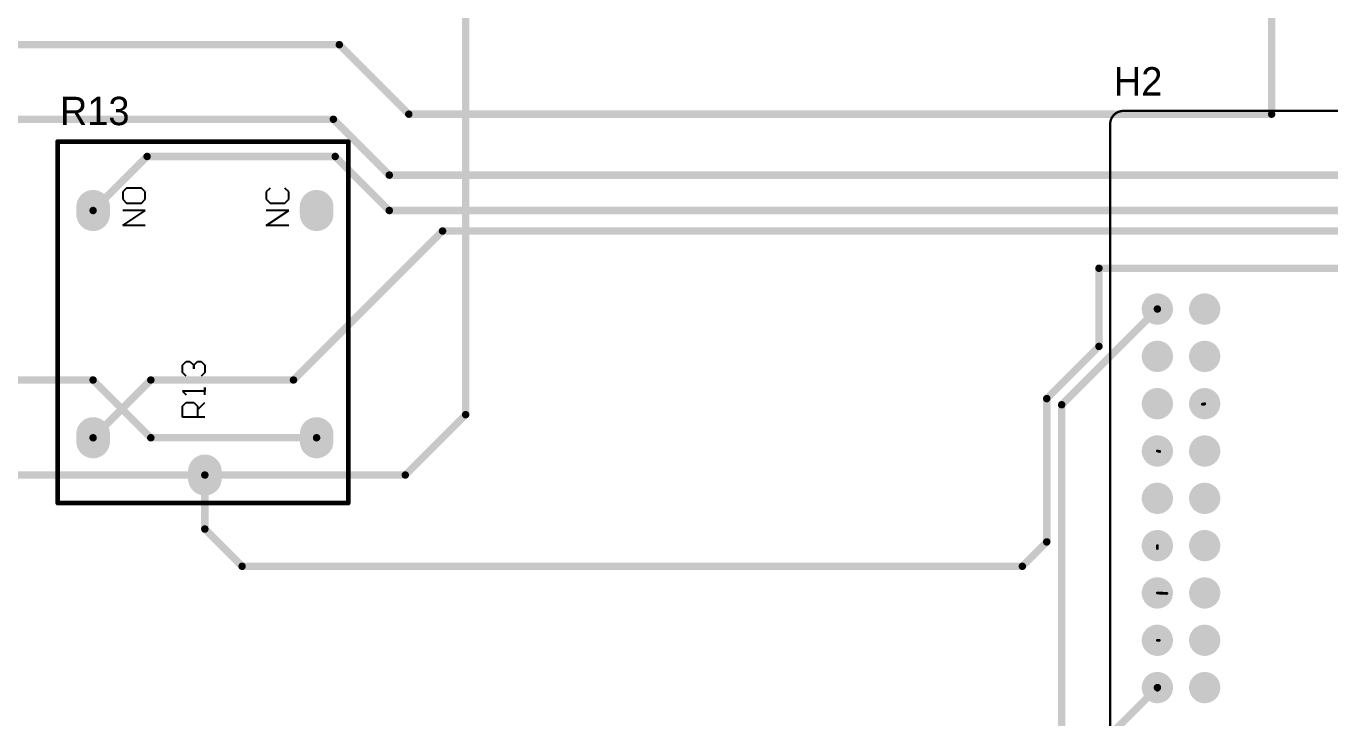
# Model space of a CAD drawing. Header units: millimetres. Extents: x 1.1 to 12.7, y 1.1 to 8.9.
# Drawn here: x 7.394 to 10.15, y 4.021 to 5.483 of the extents above; entities that cross this region are included whole.
import ezdxf

# ---------------------------------------------------------------- set-up
doc = ezdxf.new("R2010")
doc.units = ezdxf.units.MM
doc.header["$MEASUREMENT"] = 0
for name, color, linetype in [('BottomLayer', 5, 'Continuous'), ('BottomOverlay', 54, 'Continuous'), ('BottomSolder', 6, 'Continuous'), ('Mechanical29', 56, 'Continuous'), ('MultiLayer', 9, 'Continuous'), ('PadHoleLayer', 156, 'Continuous'), ('TopLayer', 1, 'Continuous'), ('TopOverlay', 2, 'Continuous'), ('TopSolder', 216, 'Continuous')]:
    doc.layers.add(name, color=color, linetype=linetype)

# ---------------------------------------------------------------- blocks, each defined once
blk = doc.blocks.new('RELAYARP03F_16')
at = {"layer": 'BottomLayer', "const_width": 0.063}
for points in [[(-0.2323, 0.2362), (-0.248, 0.2362)], [(0.248, 0.2362), (0.2323, 0.2362)], [(-0.311, 0), (-0.3268, 0)], [(-0.2323, -0.2362), (-0.248, -0.2362)], [(0.248, -0.2362), (0.2323, -0.2362)]]:
    blk.add_lwpolyline(points, dxfattribs=at)
at = {"layer": 'BottomLayer', "const_width": 0.0315}
for points in [[(-0.2638, 0.2362, 1), (-0.2323, 0.2362, 1)], [(-0.248, 0.2362, 1), (-0.2165, 0.2362, 1)], [(0.2165, 0.2362, 1), (0.248, 0.2362, 1)], [(0.2323, 0.2362, 1), (0.2638, 0.2362, 1)], [(-0.3425, 0, 1), (-0.311, 0, 1)], [(-0.3268, 0, 1), (-0.2953, 0, 1)], [(-0.2638, -0.2362, 1), (-0.2323, -0.2362, 1)], [(-0.248, -0.2362, 1), (-0.2165, -0.2362, 1)], [(0.2165, -0.2362, 1), (0.248, -0.2362, 1)], [(0.2323, -0.2362, 1), (0.2638, -0.2362, 1)]]:
    blk.add_lwpolyline(points, format="xyb", close=True, dxfattribs=at)
at = {"layer": 'BottomSolder', "const_width": 0.071}
for points in [[(-0.2323, 0.2362), (-0.248, 0.2362)], [(0.248, 0.2362), (0.2323, 0.2362)], [(-0.311, 0), (-0.3268, 0)], [(-0.2323, -0.2362), (-0.248, -0.2362)], [(0.248, -0.2362), (0.2323, -0.2362)]]:
    blk.add_lwpolyline(points, dxfattribs=at)
at = {"layer": 'BottomSolder', "const_width": 0.0355}
for points in [[(-0.2658, 0.2362, 1), (-0.2303, 0.2362, 1)], [(-0.25, 0.2362, 1), (-0.2145, 0.2362, 1)], [(0.2145, 0.2362, 1), (0.25, 0.2362, 1)], [(0.2303, 0.2362, 1), (0.2658, 0.2362, 1)], [(-0.3445, 0, 1), (-0.309, 0, 1)], [(-0.3288, 0, 1), (-0.2933, 0, 1)], [(-0.2658, -0.2362, 1), (-0.2303, -0.2362, 1)], [(-0.25, -0.2362, 1), (-0.2145, -0.2362, 1)], [(0.2145, -0.2362, 1), (0.25, -0.2362, 1)], [(0.2303, -0.2362, 1), (0.2658, -0.2362, 1)]]:
    blk.add_lwpolyline(points, format="xyb", close=True, dxfattribs=at)
at = {"layer": 'Mechanical29'}
for p, q in [((0.2087, 0.126), (0.2087, 0.1732)), ((0.2087, 0.1732), (0.2401, 0.126)), ((0.2401, 0.126), (0.2401, 0.1732)), ((0.2638, 0.1732), (0.2559, 0.1653)), ((0.2795, 0.1732), (0.2638, 0.1732)), ((0.2874, 0.1653), (0.2795, 0.1732)), ((0.2559, 0.1653), (0.2559, 0.1339)), ((0.2874, 0.1339), (0.2874, 0.1653)), ((0.2559, 0.1339), (0.2638, 0.126)), ((0.2638, 0.126), (0.2795, 0.126)), ((0.2795, 0.126), (0.2874, 0.1339)), ((-0.1969, 0), (-0.1969, 0.0472)), ((-0.1969, 0.0472), (-0.1732, 0.0472)), ((-0.1732, 0.0472), (-0.1654, 0.0394)), ((-0.1654, 0.0394), (-0.1654, 0.0236)), ((-0.1418, 0.0472), (-0.1496, 0.0394)), ((-0.1418, 0), (-0.1418, 0.0472)), ((-0.1103, 0.0394), (-0.1024, 0.0472)), ((-0.1024, 0.0472), (-0.0866, 0.0472)), ((-0.0866, 0.0472), (-0.0788, 0.0394)), ((-0.0788, 0.0315), (-0.0866, 0.0236)), ((-0.0788, 0.0394), (-0.0788, 0.0315)), ((-0.1732, 0.0157), (-0.1969, 0.0157)), ((-0.1811, 0.0157), (-0.1654, 0)), ((-0.1654, 0.0236), (-0.1732, 0.0157)), ((-0.1496, 0), (-0.1339, 0)), ((-0.1339, 0), (-0.1418, 0)), ((-0.1024, 0), (-0.1103, 0.0079)), ((-0.0866, 0), (-0.1024, 0)), ((-0.0866, 0.0236), (-0.0945, 0.0236)), ((-0.0945, 0.0236), (-0.0866, 0.0236)), ((-0.0866, 0.0236), (-0.0788, 0.0157)), ((-0.0788, 0.0079), (-0.0866, 0)), ((-0.0788, 0.0157), (-0.0788, 0.0079)), ((0.2087, -0.1772), (0.2087, -0.1299)), ((0.2087, -0.1299), (0.2401, -0.1772)), ((0.2401, -0.1772), (0.2401, -0.1299)), ((0.2638, -0.1299), (0.2559, -0.1378)), ((0.2795, -0.1299), (0.2638, -0.1299)), ((0.2874, -0.1378), (0.2795, -0.1299)), ((0.2559, -0.1378), (0.2559, -0.1693)), ((0.2559, -0.1693), (0.2638, -0.1772)), ((0.2638, -0.1772), (0.2795, -0.1772)), ((0.2795, -0.1772), (0.2874, -0.1693))]:
    blk.add_line(p, q, dxfattribs=at)
at = {"layer": 'Mechanical29', "const_width": 0.01}
for points in [[(-0.378, 0.311), (0.3858, 0.311)], [(-0.378, 0.311), (-0.378, -0.3031)], [(0.3858, 0.311), (0.3858, -0.3031)], [(-0.378, -0.3031), (0.3858, -0.3031)]]:
    blk.add_lwpolyline(points, dxfattribs=at)
at = {"layer": 'Mechanical29', "const_width": 0.005}
for points in [[(-0.3805, 0.311, 1), (-0.3755, 0.311, 1)], [(-0.3805, 0.311, 1), (-0.3755, 0.311, 1)], [(0.3833, 0.311, 1), (0.3883, 0.311, 1)], [(0.3833, 0.311, 1), (0.3883, 0.311, 1)], [(-0.3805, -0.3031, 1), (-0.3755, -0.3031, 1)], [(-0.3805, -0.3031, 1), (-0.3755, -0.3031, 1)], [(0.3833, -0.3031, 1), (0.3883, -0.3031, 1)], [(0.3833, -0.3031, 1), (0.3883, -0.3031, 1)]]:
    blk.add_lwpolyline(points, format="xyb", close=True, dxfattribs=at)
at = {"layer": 'MultiLayer', "const_width": 0.063}
for points in [[(-0.2323, 0.2362), (-0.248, 0.2362)], [(0.248, 0.2362), (0.2323, 0.2362)], [(-0.311, 0), (-0.3268, 0)], [(-0.2323, -0.2362), (-0.248, -0.2362)], [(0.248, -0.2362), (0.2323, -0.2362)]]:
    blk.add_lwpolyline(points, dxfattribs=at)
at = {"layer": 'MultiLayer', "const_width": 0.0315}
for points in [[(-0.2638, 0.2362, 1), (-0.2323, 0.2362, 1)], [(-0.248, 0.2362, 1), (-0.2165, 0.2362, 1)], [(0.2165, 0.2362, 1), (0.248, 0.2362, 1)], [(0.2323, 0.2362, 1), (0.2638, 0.2362, 1)], [(-0.3425, 0, 1), (-0.311, 0, 1)], [(-0.3268, 0, 1), (-0.2953, 0, 1)], [(-0.2638, -0.2362, 1), (-0.2323, -0.2362, 1)], [(-0.248, -0.2362, 1), (-0.2165, -0.2362, 1)], [(0.2165, -0.2362, 1), (0.248, -0.2362, 1)], [(0.2323, -0.2362, 1), (0.2638, -0.2362, 1)]]:
    blk.add_lwpolyline(points, format="xyb", close=True, dxfattribs=at)
at = {"layer": 'PadHoleLayer', "const_width": 0.0295}
for points in [[(-0.2549, 0.2362, 1), (-0.2254, 0.2362, 1)], [(0.2254, 0.2362, 1), (0.2549, 0.2362, 1)], [(-0.3337, 0, 1), (-0.3041, 0, 1)], [(-0.2549, -0.2362, 1), (-0.2254, -0.2362, 1)], [(0.2254, -0.2362, 1), (0.2549, -0.2362, 1)]]:
    blk.add_lwpolyline(points, format="xyb", close=True, dxfattribs=at)
at = {"layer": 'TopLayer', "const_width": 0.063}
for points in [[(-0.2323, 0.2362), (-0.248, 0.2362)], [(0.248, 0.2362), (0.2323, 0.2362)], [(-0.311, 0), (-0.3268, 0)], [(-0.2323, -0.2362), (-0.248, -0.2362)], [(0.248, -0.2362), (0.2323, -0.2362)]]:
    blk.add_lwpolyline(points, dxfattribs=at)
at = {"layer": 'TopLayer', "const_width": 0.0315}
for points in [[(-0.2638, 0.2362, 1), (-0.2323, 0.2362, 1)], [(-0.248, 0.2362, 1), (-0.2165, 0.2362, 1)], [(0.2165, 0.2362, 1), (0.248, 0.2362, 1)], [(0.2323, 0.2362, 1), (0.2638, 0.2362, 1)], [(-0.3425, 0, 1), (-0.311, 0, 1)], [(-0.3268, 0, 1), (-0.2953, 0, 1)], [(-0.2638, -0.2362, 1), (-0.2323, -0.2362, 1)], [(-0.248, -0.2362, 1), (-0.2165, -0.2362, 1)], [(0.2165, -0.2362, 1), (0.248, -0.2362, 1)], [(0.2323, -0.2362, 1), (0.2638, -0.2362, 1)]]:
    blk.add_lwpolyline(points, format="xyb", close=True, dxfattribs=at)
at = {"layer": 'TopOverlay'}
for p, q in [((0.2087, 0.126), (0.2087, 0.1732)), ((0.2087, 0.1732), (0.2401, 0.126)), ((0.2401, 0.126), (0.2401, 0.1732)), ((0.2638, 0.1732), (0.2559, 0.1653)), ((0.2795, 0.1732), (0.2638, 0.1732)), ((0.2874, 0.1653), (0.2795, 0.1732)), ((0.2559, 0.1653), (0.2559, 0.1339)), ((0.2874, 0.1339), (0.2874, 0.1653)), ((0.2559, 0.1339), (0.2638, 0.126)), ((0.2638, 0.126), (0.2795, 0.126)), ((0.2795, 0.126), (0.2874, 0.1339)), ((0.2087, -0.1772), (0.2087, -0.1299)), ((0.2087, -0.1299), (0.2401, -0.1772)), ((0.2401, -0.1772), (0.2401, -0.1299)), ((0.2638, -0.1299), (0.2559, -0.1378)), ((0.2795, -0.1299), (0.2638, -0.1299)), ((0.2874, -0.1378), (0.2795, -0.1299)), ((0.2559, -0.1378), (0.2559, -0.1693)), ((0.2559, -0.1693), (0.2638, -0.1772)), ((0.2638, -0.1772), (0.2795, -0.1772)), ((0.2795, -0.1772), (0.2874, -0.1693))]:
    blk.add_line(p, q, dxfattribs=at)
at = {"layer": 'TopOverlay', "const_width": 0.01}
for points in [[(-0.378, 0.311), (-0.378, -0.3031)], [(-0.378, 0.311), (0.3858, 0.311)], [(0.3858, 0.311), (0.3858, -0.3031)], [(-0.378, -0.3031), (0.3858, -0.3031)]]:
    blk.add_lwpolyline(points, dxfattribs=at)
at = {"layer": 'TopOverlay', "const_width": 0.005}
for points in [[(-0.3805, 0.311, 1), (-0.3755, 0.311, 1)], [(-0.3805, 0.311, 1), (-0.3755, 0.311, 1)], [(0.3833, 0.311, 1), (0.3883, 0.311, 1)], [(0.3833, 0.311, 1), (0.3883, 0.311, 1)], [(-0.3805, -0.3031, 1), (-0.3755, -0.3031, 1)], [(-0.3805, -0.3031, 1), (-0.3755, -0.3031, 1)], [(0.3833, -0.3031, 1), (0.3883, -0.3031, 1)], [(0.3833, -0.3031, 1), (0.3883, -0.3031, 1)]]:
    blk.add_lwpolyline(points, format="xyb", close=True, dxfattribs=at)
at = {"layer": 'TopSolder', "const_width": 0.071}
for points in [[(-0.2323, 0.2362), (-0.248, 0.2362)], [(0.248, 0.2362), (0.2323, 0.2362)], [(-0.311, 0), (-0.3268, 0)], [(-0.2323, -0.2362), (-0.248, -0.2362)], [(0.248, -0.2362), (0.2323, -0.2362)]]:
    blk.add_lwpolyline(points, dxfattribs=at)
at = {"layer": 'TopSolder', "const_width": 0.0355}
for points in [[(-0.2658, 0.2362, 1), (-0.2303, 0.2362, 1)], [(-0.25, 0.2362, 1), (-0.2145, 0.2362, 1)], [(0.2145, 0.2362, 1), (0.25, 0.2362, 1)], [(0.2303, 0.2362, 1), (0.2658, 0.2362, 1)], [(-0.3445, 0, 1), (-0.309, 0, 1)], [(-0.3288, 0, 1), (-0.2933, 0, 1)], [(-0.2658, -0.2362, 1), (-0.2303, -0.2362, 1)], [(-0.25, -0.2362, 1), (-0.2145, -0.2362, 1)], [(0.2145, -0.2362, 1), (0.25, -0.2362, 1)], [(0.2303, -0.2362, 1), (0.2658, -0.2362, 1)]]:
    blk.add_lwpolyline(points, format="xyb", close=True, dxfattribs=at)
blk = doc.blocks.new('HERCULES_35')
at = {"layer": 'BottomLayer', "const_width": 0.029}
for points in [[(0.4772, 0.9001, 1), (0.5063, 0.9001, 1)], [(0.5772, 0.9001, 1), (0.6063, 0.9001, 1)], [(0.6772, 0.9001, 1), (0.7063, 0.9001, 1)], [(0.7772, 0.9001, 1), (0.8063, 0.9001, 1)], [(0.8772, 0.9001, 1), (0.9063, 0.9001, 1)], [(0.9772, 0.9001, 1), (1.0063, 0.9001, 1)], [(1.0772, 0.9001, 1), (1.1063, 0.9001, 1)], [(1.1772, 0.9001, 1), (1.2063, 0.9001, 1)], [(1.2772, 0.9001, 1), (1.3063, 0.9001, 1)], [(0.4772, 0.8001, 1), (0.5063, 0.8001, 1)], [(0.5772, 0.8001, 1), (0.6063, 0.8001, 1)], [(0.6772, 0.8001, 1), (0.7063, 0.8001, 1)], [(0.7772, 0.8001, 1), (0.8063, 0.8001, 1)], [(0.8772, 0.8001, 1), (0.9063, 0.8001, 1)], [(0.9772, 0.8001, 1), (1.0063, 0.8001, 1)], [(1.0772, 0.8001, 1), (1.1063, 0.8001, 1)], [(1.1772, 0.8001, 1), (1.2063, 0.8001, 1)], [(1.2772, 0.8001, 1), (1.3063, 0.8001, 1)]]:
    blk.add_lwpolyline(points, format="xyb", close=True, dxfattribs=at)
at = {"layer": 'BottomOverlay', "const_width": 0.005}
for points in [[(-1.9611, 0.9999), (1.6823, 0.9999)], [(1.7106, 0.9716), (1.7106, -0.9718)]]:
    blk.add_lwpolyline(points, dxfattribs=at)
at = {"layer": 'BottomOverlay', "const_width": 0.0025}
for points in [[(1.681, 0.9999, 1), (1.6836, 0.9999, 1)], [(1.681, 0.9999, 1), (1.6836, 0.9999, 1)], [(1.7093, 0.9716, 1), (1.7118, 0.9716, 1)], [(1.7093, 0.9716, 1), (1.7118, 0.9716, 1)]]:
    blk.add_lwpolyline(points, format="xyb", close=True, dxfattribs=at)
at = {"layer": 'BottomOverlay', "const_width": 0.005}
blk.add_lwpolyline([(1.6823, 0.9999, -0.414214), (1.7106, 0.9716)], format="xyb", dxfattribs=at)
at = {"layer": 'BottomSolder', "const_width": 0.033}
for points in [[(0.4752, 0.9001, 1), (0.5083, 0.9001, 1)], [(0.5752, 0.9001, 1), (0.6083, 0.9001, 1)], [(0.6752, 0.9001, 1), (0.7083, 0.9001, 1)], [(0.7752, 0.9001, 1), (0.8083, 0.9001, 1)], [(0.8752, 0.9001, 1), (0.9083, 0.9001, 1)], [(0.9752, 0.9001, 1), (1.0083, 0.9001, 1)], [(1.0752, 0.9001, 1), (1.1083, 0.9001, 1)], [(1.1752, 0.9001, 1), (1.2083, 0.9001, 1)], [(1.2752, 0.9001, 1), (1.3083, 0.9001, 1)], [(0.4752, 0.8001, 1), (0.5083, 0.8001, 1)], [(0.5752, 0.8001, 1), (0.6083, 0.8001, 1)], [(0.6752, 0.8001, 1), (0.7083, 0.8001, 1)], [(0.7752, 0.8001, 1), (0.8083, 0.8001, 1)], [(0.8752, 0.8001, 1), (0.9083, 0.8001, 1)], [(0.9752, 0.8001, 1), (1.0083, 0.8001, 1)], [(1.0752, 0.8001, 1), (1.1083, 0.8001, 1)], [(1.1752, 0.8001, 1), (1.2083, 0.8001, 1)], [(1.2752, 0.8001, 1), (1.3083, 0.8001, 1)]]:
    blk.add_lwpolyline(points, format="xyb", close=True, dxfattribs=at)
at = {"layer": 'Mechanical29', "const_width": 0.005}
for points in [[(-1.9611, 0.9999), (1.6823, 0.9999)], [(1.7106, 0.9716), (1.7106, -0.9718)]]:
    blk.add_lwpolyline(points, dxfattribs=at)
at = {"layer": 'Mechanical29', "const_width": 0.0025}
for points in [[(1.681, 0.9999, 1), (1.6836, 0.9999, 1)], [(1.681, 0.9999, 1), (1.6836, 0.9999, 1)], [(1.7093, 0.9716, 1), (1.7118, 0.9716, 1)], [(1.7093, 0.9716, 1), (1.7118, 0.9716, 1)]]:
    blk.add_lwpolyline(points, format="xyb", close=True, dxfattribs=at)
at = {"layer": 'Mechanical29', "const_width": 0.005}
blk.add_lwpolyline([(1.6823, 0.9999, -0.414214), (1.7106, 0.9716)], format="xyb", dxfattribs=at)
at = {"layer": 'PadHoleLayer', "const_width": 0.02}
for points in [[(0.4817, 0.9001, 1), (0.5017, 0.9001, 1)], [(0.5817, 0.9001, 1), (0.6017, 0.9001, 1)], [(0.6817, 0.9001, 1), (0.7017, 0.9001, 1)], [(0.7817, 0.9001, 1), (0.8017, 0.9001, 1)], [(0.8817, 0.9001, 1), (0.9017, 0.9001, 1)], [(0.9817, 0.9001, 1), (1.0017, 0.9001, 1)], [(1.0817, 0.9001, 1), (1.1017, 0.9001, 1)], [(1.1817, 0.9001, 1), (1.2017, 0.9001, 1)], [(1.2817, 0.9001, 1), (1.3017, 0.9001, 1)], [(0.4817, 0.8001, 1), (0.5017, 0.8001, 1)], [(0.5817, 0.8001, 1), (0.6017, 0.8001, 1)], [(0.6817, 0.8001, 1), (0.7017, 0.8001, 1)], [(0.7817, 0.8001, 1), (0.8017, 0.8001, 1)], [(0.8817, 0.8001, 1), (0.9017, 0.8001, 1)], [(0.9817, 0.8001, 1), (1.0017, 0.8001, 1)], [(1.0817, 0.8001, 1), (1.1017, 0.8001, 1)], [(1.1817, 0.8001, 1), (1.2017, 0.8001, 1)], [(1.2817, 0.8001, 1), (1.3017, 0.8001, 1)]]:
    blk.add_lwpolyline(points, format="xyb", close=True, dxfattribs=at)
at = {"layer": 'TopLayer'}
for points, const_width in [([(0.4772, 0.9001, 1), (0.5063, 0.9001, 1)], 0.029), ([(0.5772, 0.9001, 1), (0.6063, 0.9001, 1)], 0.029), ([(0.6772, 0.9001, 1), (0.7063, 0.9001, 1)], 0.029), ([(0.7772, 0.9001, 1), (0.8063, 0.9001, 1)], 0.029), ([(0.8772, 0.9001, 1), (0.9063, 0.9001, 1)], 0.029), ([(0.9772, 0.9001, 1), (1.0063, 0.9001, 1)], 0.029), ([(1.0772, 0.9001, 1), (1.1063, 0.9001, 1)], 0.029), ([(1.1772, 0.9001, 1), (1.2063, 0.9001, 1)], 0.029), ([(1.2772, 0.9001, 1), (1.3063, 0.9001, 1)], 0.029), ([(0.4843, 0.9001, 1), (0.4873, 0.9001, 1)], 0.003), ([(0.4902, 0.9001, 1), (0.4932, 0.9001, 1)], 0.003), ([(0.5902, 0.9001, 1), (0.5932, 0.9001, 1)], 0.003), ([(0.5902, 0.8961, 1), (0.5932, 0.8961, 1)], 0.003), ([(0.6892, 0.8801, 1), (0.6922, 0.8801, 1)], 0.003), ([(0.6902, 0.9001, 1), (0.6932, 0.9001, 1)], 0.003), ([(0.7843, 0.9001, 1), (0.7873, 0.9001, 1)], 0.003), ([(0.7902, 0.9001, 1), (0.7932, 0.9001, 1)], 0.003), ([(0.9892, 0.8951, 1), (0.9922, 0.8951, 1)], 0.003), ([(0.9902, 0.9001, 1), (0.9932, 0.9001, 1)], 0.003), ([(0.4772, 0.8001, 1), (0.5063, 0.8001, 1)], 0.029), ([(0.5772, 0.8001, 1), (0.6063, 0.8001, 1)], 0.029), ([(0.6772, 0.8001, 1), (0.7063, 0.8001, 1)], 0.029), ([(0.7772, 0.8001, 1), (0.8063, 0.8001, 1)], 0.029), ([(0.8772, 0.8001, 1), (0.9063, 0.8001, 1)], 0.029), ([(0.9772, 0.8001, 1), (1.0063, 0.8001, 1)], 0.029), ([(1.0772, 0.8001, 1), (1.1063, 0.8001, 1)], 0.029), ([(1.1772, 0.8001, 1), (1.2063, 0.8001, 1)], 0.029), ([(1.2772, 0.8001, 1), (1.3063, 0.8001, 1)], 0.029), ([(1.0891, 0.8049, 1), (1.0921, 0.8049, 1)], 0.003), ([(1.0891, 0.8012, 1), (1.0921, 0.8012, 1)], 0.003), ([(1.0891, 0.8012, 1), (1.0921, 0.8012, 1)], 0.003), ([(1.0902, 0.8001, 1), (1.0932, 0.8001, 1)], 0.003)]:
    blk.add_lwpolyline(points, format="xyb", close=True, dxfattribs=dict(at, const_width=const_width))
at = {"layer": 'TopLayer', "const_width": 0.006}
for points in [[(0.4858, 0.9001), (0.4917, 0.9001)], [(0.5917, 0.9001), (0.5917, 0.8961)], [(0.6917, 0.9001), (0.6907, 0.8801)], [(0.7857, 0.9001), (0.7917, 0.9001)], [(0.9917, 0.9001), (0.9907, 0.8951)], [(1.0906, 0.8049), (1.0906, 0.8012)], [(1.0906, 0.8012), (1.0917, 0.8001)]]:
    blk.add_lwpolyline(points, dxfattribs=at)
at = {"layer": 'TopSolder', "const_width": 0.033}
for points in [[(0.4752, 0.9001, 1), (0.5083, 0.9001, 1)], [(0.5752, 0.9001, 1), (0.6083, 0.9001, 1)], [(0.6752, 0.9001, 1), (0.7083, 0.9001, 1)], [(0.7752, 0.9001, 1), (0.8083, 0.9001, 1)], [(0.8752, 0.9001, 1), (0.9083, 0.9001, 1)], [(0.9752, 0.9001, 1), (1.0083, 0.9001, 1)], [(1.0752, 0.9001, 1), (1.1083, 0.9001, 1)], [(1.1752, 0.9001, 1), (1.2083, 0.9001, 1)], [(1.2752, 0.9001, 1), (1.3083, 0.9001, 1)], [(0.4752, 0.8001, 1), (0.5083, 0.8001, 1)], [(0.5752, 0.8001, 1), (0.6083, 0.8001, 1)], [(0.6752, 0.8001, 1), (0.7083, 0.8001, 1)], [(0.7752, 0.8001, 1), (0.8083, 0.8001, 1)], [(0.8752, 0.8001, 1), (0.9083, 0.8001, 1)], [(0.9752, 0.8001, 1), (1.0083, 0.8001, 1)], [(1.0752, 0.8001, 1), (1.1083, 0.8001, 1)], [(1.1752, 0.8001, 1), (1.2083, 0.8001, 1)], [(1.2752, 0.8001, 1), (1.3083, 0.8001, 1)]]:
    blk.add_lwpolyline(points, format="xyb", close=True, dxfattribs=at)

msp = doc.modelspace()

# ---------------------------------------------------------------- linework, layer by layer
at = {"layer": 'BottomLayer', "const_width": 0.0157}
for points in [[(10.0264, 5.297), (10.0264, 6.0527)], [(5.6063, 5.4438), (8.0559, 5.4438)], [(8.0559, 5.4438), (8.2027, 5.297)], [(6.8622, 5.2863), (8.0433, 5.2863)], [(8.0433, 5.2863), (8.1614, 5.1682)], [(8.2027, 5.297), (10.0264, 5.297)], [(7.5354, 5.0934), (7.6496, 5.2076)], [(7.6496, 5.2076), (8.0472, 5.2076)], [(8.0472, 5.2076), (8.1614, 5.0934)], [(8.1614, 5.1682), (10.4658, 5.1682)], [(8.1614, 5.0934), (10.4921, 5.0934)], [(7.9591, 4.7352), (8.274, 5.0501)], [(8.274, 5.0501), (11.2362, 5.0501)], [(7.5354, 4.6131), (7.6575, 4.7352)], [(7.6575, 4.7352), (7.9591, 4.7352)]]:
    msp.add_lwpolyline(points, dxfattribs=at)
at = {"layer": 'BottomLayer', "const_width": 0.00787}
for points in [[(8.052, 5.4438, 1), (8.0598, 5.4438, 1)], [(8.052, 5.4438, 1), (8.0598, 5.4438, 1)], [(8.0394, 5.2863, 1), (8.0472, 5.2863, 1)], [(8.0394, 5.2863, 1), (8.0472, 5.2863, 1)], [(8.1988, 5.297, 1), (8.2066, 5.297, 1)], [(8.1988, 5.297, 1), (8.2066, 5.297, 1)], [(10.0225, 5.297, 1), (10.0304, 5.297, 1)], [(10.0225, 5.297, 1), (10.0304, 5.297, 1)], [(7.6457, 5.2076, 1), (7.6535, 5.2076, 1)], [(7.6457, 5.2076, 1), (7.6535, 5.2076, 1)], [(8.0433, 5.2076, 1), (8.0512, 5.2076, 1)], [(8.0433, 5.2076, 1), (8.0512, 5.2076, 1)], [(8.1575, 5.1682, 1), (8.1654, 5.1682, 1)], [(8.1575, 5.1682, 1), (8.1654, 5.1682, 1)], [(7.5315, 5.0934, 1), (7.5394, 5.0934, 1)], [(8.1575, 5.0934, 1), (8.1654, 5.0934, 1)], [(8.1575, 5.0934, 1), (8.1654, 5.0934, 1)], [(8.2701, 5.0501, 1), (8.278, 5.0501, 1)], [(8.2701, 5.0501, 1), (8.278, 5.0501, 1)], [(7.6535, 4.7352, 1), (7.6614, 4.7352, 1)], [(7.6535, 4.7352, 1), (7.6614, 4.7352, 1)], [(7.9551, 4.7352, 1), (7.963, 4.7352, 1)], [(7.9551, 4.7352, 1), (7.963, 4.7352, 1)], [(7.5315, 4.6131, 1), (7.5394, 4.6131, 1)]]:
    msp.add_lwpolyline(points, format="xyb", close=True, dxfattribs=at)
at = {"layer": 'TopLayer', "const_width": 0.0157}
for points in [[(8.3228, 4.6619), (8.3228, 5.6706)], [(9.6614, 4.8062), (9.6614, 4.9714)], [(9.6614, 4.9714), (10.9606, 4.9714)], [(9.5827, 4.6829), (9.785, 4.8852)], [(9.5512, 4.6959), (9.6614, 4.8062)], [(7.2638, 4.7352), (7.5354, 4.7352)], [(7.5354, 4.7352), (7.6575, 4.6131)], [(9.5512, 4.393), (9.5512, 4.6959)], [(9.5827, 3.9478), (9.5827, 4.6829)], [(8.1953, 4.5344), (8.3228, 4.6619)], [(7.6575, 4.6131), (8.0079, 4.6131)], [(6.9055, 4.5344), (7.7717, 4.5344)], [(7.7717, 4.5344), (8.1953, 4.5344)], [(7.7717, 4.4202), (7.7717, 4.5344)], [(7.7717, 4.4202), (7.8504, 4.3415)], [(9.4996, 4.3415), (9.5512, 4.393)], [(7.8504, 4.3415), (9.4996, 4.3415)], [(9.622, 3.9223), (9.785, 4.0852)]]:
    msp.add_lwpolyline(points, dxfattribs=at)
at = {"layer": 'TopLayer', "const_width": 0.00787}
for points in [[(9.6575, 4.9714, 1), (9.6654, 4.9714, 1)], [(9.6575, 4.9714, 1), (9.6654, 4.9714, 1)], [(9.781, 4.8852, 1), (9.7889, 4.8852, 1)], [(9.6575, 4.8062, 1), (9.6654, 4.8062, 1)], [(9.6575, 4.8062, 1), (9.6654, 4.8062, 1)], [(7.5315, 4.7352, 1), (7.5394, 4.7352, 1)], [(7.5315, 4.7352, 1), (7.5394, 4.7352, 1)], [(9.5472, 4.6959, 1), (9.5551, 4.6959, 1)], [(9.5472, 4.6959, 1), (9.5551, 4.6959, 1)], [(9.5787, 4.6829, 1), (9.5866, 4.6829, 1)], [(9.5787, 4.6829, 1), (9.5866, 4.6829, 1)], [(8.3189, 4.6619, 1), (8.3268, 4.6619, 1)], [(8.3189, 4.6619, 1), (8.3268, 4.6619, 1)], [(7.6535, 4.6131, 1), (7.6614, 4.6131, 1)], [(7.6535, 4.6131, 1), (7.6614, 4.6131, 1)], [(8.0039, 4.6131, 1), (8.0118, 4.6131, 1)], [(7.7677, 4.5344, 1), (7.7756, 4.5344, 1)], [(7.7677, 4.5344, 1), (7.7756, 4.5344, 1)], [(7.7677, 4.5344, 1), (7.7756, 4.5344, 1)], [(8.1913, 4.5344, 1), (8.1992, 4.5344, 1)], [(8.1913, 4.5344, 1), (8.1992, 4.5344, 1)], [(7.7677, 4.4202, 1), (7.7756, 4.4202, 1)], [(7.7677, 4.4202, 1), (7.7756, 4.4202, 1)], [(9.5472, 4.393, 1), (9.5551, 4.393, 1)], [(9.5472, 4.393, 1), (9.5551, 4.393, 1)], [(7.8465, 4.3415, 1), (7.8543, 4.3415, 1)], [(7.8465, 4.3415, 1), (7.8543, 4.3415, 1)], [(9.4957, 4.3415, 1), (9.5035, 4.3415, 1)], [(9.4957, 4.3415, 1), (9.5035, 4.3415, 1)], [(9.781, 4.0852, 1), (9.7889, 4.0852, 1)]]:
    msp.add_lwpolyline(points, format="xyb", close=True, dxfattribs=at)

# ---------------------------------------------------------------- block references
at = {"rotation": 90}
for name, p in [('HERCULES_35', (10.685, 3.5934)), ('RELAYARP03F_16', (7.7717, 4.8533))]:
    msp.add_blockref(name, p, dxfattribs=at)

# ---------------------------------------------------------------- texts
at = {"layer": 'TopOverlay'}
for s, p in [('H2', (9.6929, 5.3364)), ('R13', (7.4652, 5.2738))]:
    msp.add_text(s, height=0.06, dxfattribs=at).set_placement(p)

doc.saveas('drawing.dxf')
